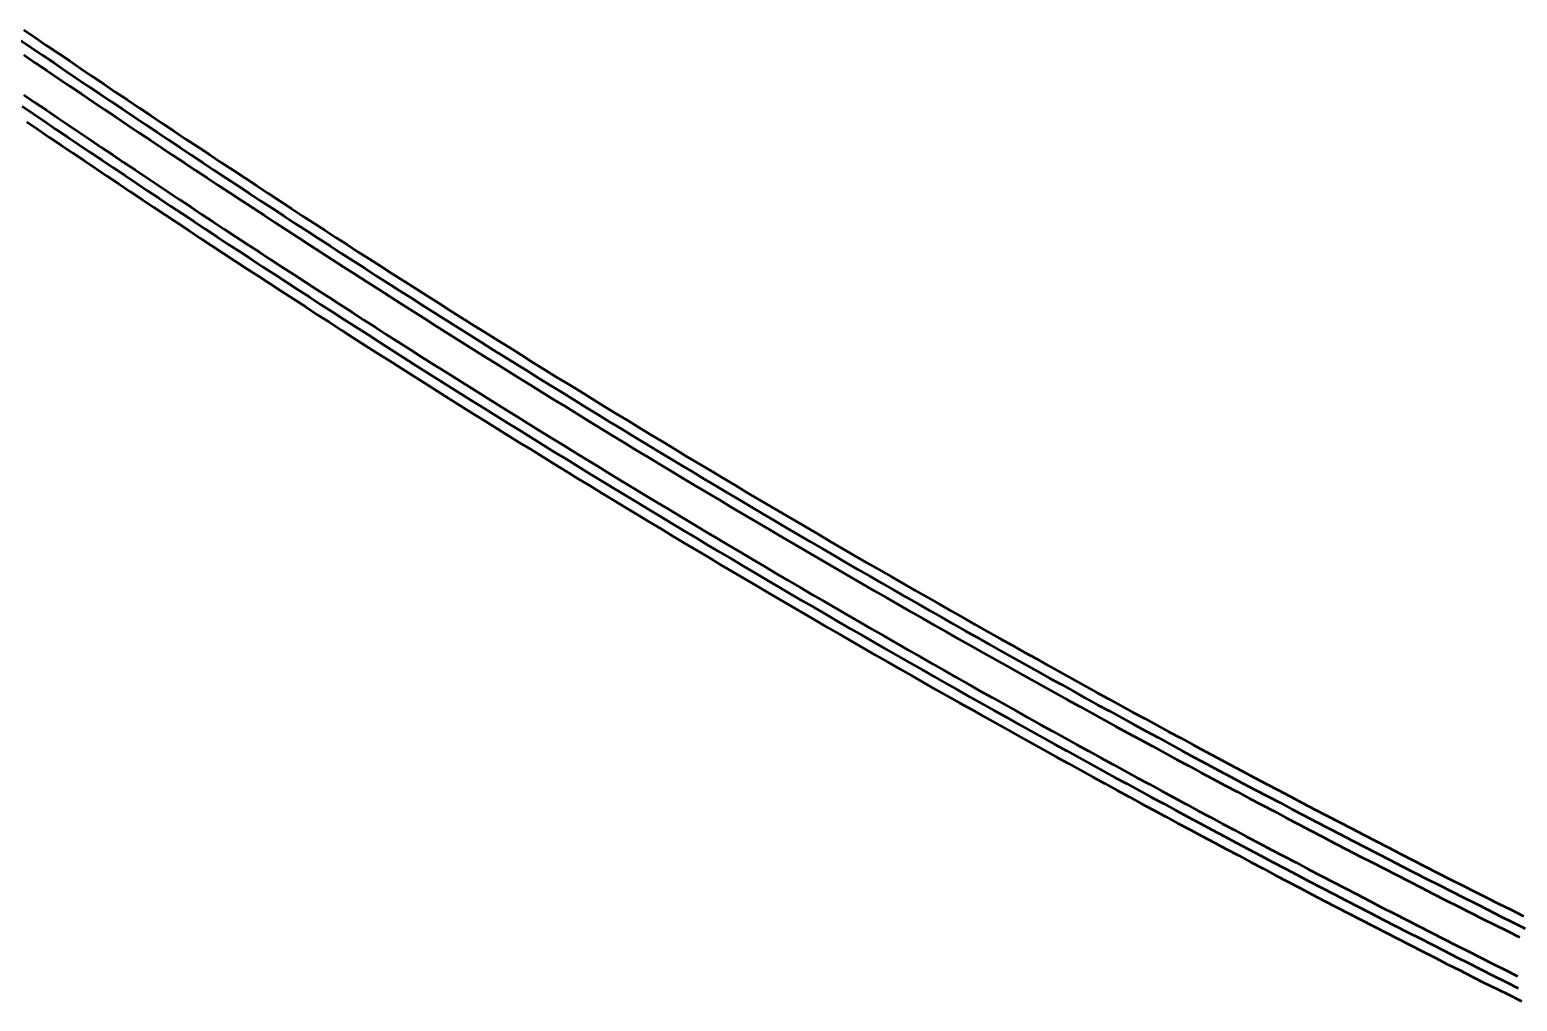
# Model space of a CAD drawing. Header units: millimetres. Extents: x 2688706 to 2690835, y 1254387 to 1255241.
# Drawn here: x 2689029.4 to 2689137.1, y 1254980.1 to 1255050.4 of the extents above; entities that cross this region are included whole.
import ezdxf

# ---------------------------------------------------------------- set-up
doc = ezdxf.new("R2010")
doc.units = ezdxf.units.MM
doc.layers.add('BS-TR-B-Gleisstrang-LinieGeometrie', color=7, linetype='Continuous')
doc.layers.add('BS-TR-N-Gleisstrang-LinieGeometrie', color=7, linetype='Continuous')

msp = doc.modelspace()

# ---------------------------------------------------------------- linework, layer by layer
at = {"layer": 'BS-TR-B-Gleisstrang-LinieGeometrie', "lineweight": 50}
for points in [[(2689028.71, 1255049.66, 452.33), (2689029.54, 1255049.1, 452.34), (2689030.36, 1255048.54, 452.35), (2689031.19, 1255047.98, 452.35), (2689032.02, 1255047.42, 452.36), (2689032.84, 1255046.87, 452.37), (2689033.67, 1255046.31, 452.37), (2689034.5, 1255045.75, 452.38), (2689035.33, 1255045.19, 452.39), (2689036.16, 1255044.64, 452.4), (2689036.99, 1255044.08, 452.4), (2689037.82, 1255043.53, 452.41), (2689038.65, 1255042.97, 452.42), (2689039.48, 1255042.42, 452.42), (2689040.31, 1255041.87, 452.43), (2689041.14, 1255041.31, 452.44), (2689041.98, 1255040.76, 452.45), (2689042.81, 1255040.21, 452.45), (2689043.64, 1255039.66, 452.46), (2689044.48, 1255039.11, 452.47), (2689045.31, 1255038.57, 452.47), (2689046.14, 1255038.02, 452.48), (2689046.98, 1255037.47, 452.49), (2689047.82, 1255036.93, 452.5), (2689048.65, 1255036.38, 452.5), (2689049.49, 1255035.84, 452.51), (2689050.33, 1255035.29, 452.52), (2689051.17, 1255034.75, 452.52), (2689052, 1255034.21, 452.53), (2689052.84, 1255033.67, 452.54), (2689053.68, 1255033.13, 452.54), (2689054.52, 1255032.59, 452.55), (2689055.36, 1255032.05, 452.56), (2689056.21, 1255031.51, 452.57), (2689057.05, 1255030.98, 452.57), (2689057.89, 1255030.44, 452.58), (2689057.89, 1255030.44, 452.58), (2689058.73, 1255029.91, 452.59), (2689059.57, 1255029.38, 452.59), (2689060.41, 1255028.85, 452.6), (2689061.26, 1255028.32, 452.61), (2689062.1, 1255027.79, 452.62), (2689062.94, 1255027.26, 452.62), (2689063.79, 1255026.73, 452.63), (2689064.63, 1255026.21, 452.64), (2689065.48, 1255025.68, 452.64), (2689066.32, 1255025.16, 452.65), (2689067.17, 1255024.63, 452.66), (2689068.02, 1255024.11, 452.67), (2689068.87, 1255023.59, 452.67), (2689069.71, 1255023.07, 452.68), (2689070.56, 1255022.55, 452.69), (2689071.41, 1255022.03, 452.69), (2689072.26, 1255021.51, 452.7), (2689073.11, 1255020.99, 452.71), (2689073.97, 1255020.48, 452.71), (2689074.82, 1255019.96, 452.72), (2689075.67, 1255019.45, 452.73), (2689076.52, 1255018.93, 452.74), (2689077.38, 1255018.42, 452.74), (2689078.23, 1255017.91, 452.75), (2689079.09, 1255017.4, 452.76), (2689079.94, 1255016.89, 452.76), (2689080.8, 1255016.38, 452.77), (2689081.65, 1255015.87, 452.78), (2689082.51, 1255015.37, 452.79), (2689083.37, 1255014.86, 452.79), (2689084.22, 1255014.36, 452.8), (2689085.08, 1255013.85, 452.81), (2689085.94, 1255013.35, 452.81), (2689086.8, 1255012.85, 452.82), (2689087.66, 1255012.35, 452.83), (2689088.52, 1255011.85, 452.83), (2689089.38, 1255011.35, 452.84), (2689090.25, 1255010.85, 452.85), (2689091.11, 1255010.35, 452.86), (2689091.97, 1255009.86, 452.86), (2689092.84, 1255009.36, 452.87), (2689093.7, 1255008.87, 452.88), (2689094.56, 1255008.37, 452.88), (2689095.43, 1255007.88, 452.89), (2689096.3, 1255007.39, 452.9), (2689097.16, 1255006.9, 452.91), (2689098.03, 1255006.41, 452.91), (2689098.9, 1255005.92, 452.92), (2689099.76, 1255005.44, 452.93), (2689100.63, 1255004.95, 452.93), (2689100.63, 1255004.95, 452.93), (2689101.5, 1255004.46, 452.94), (2689102.37, 1255003.98, 452.95), (2689103.25, 1255003.49, 452.95), (2689104.12, 1255003.01, 452.96), (2689104.99, 1255002.53, 452.97), (2689105.87, 1255002.04, 452.98), (2689106.74, 1255001.56, 452.98), (2689107.61, 1255001.08, 452.99), (2689108.49, 1255000.61, 453), (2689109.37, 1255000.13, 453), (2689110.24, 1254999.65, 453.01), (2689111.12, 1254999.18, 453.02), (2689112, 1254998.7, 453.03), (2689112.87, 1254998.23, 453.03), (2689113.75, 1254997.75, 453.04), (2689114.63, 1254997.28, 453.05), (2689115.51, 1254996.81, 453.05), (2689116.39, 1254996.34, 453.06), (2689117.27, 1254995.87, 453.07), (2689118.15, 1254995.41, 453.08), (2689119.04, 1254994.94, 453.08), (2689119.92, 1254994.48, 453.09), (2689120.8, 1254994.01, 453.1), (2689121.68, 1254993.55, 453.1), (2689122.57, 1254993.09, 453.11), (2689123.45, 1254992.62, 453.12), (2689124.34, 1254992.16, 453.12), (2689125.22, 1254991.7, 453.13), (2689126.11, 1254991.25, 453.14), (2689127, 1254990.79, 453.14), (2689127.88, 1254990.33, 453.15), (2689128.77, 1254989.88, 453.16), (2689129.66, 1254989.42, 453.16), (2689130.55, 1254988.97, 453.17), (2689131.44, 1254988.52, 453.17), (2689132.33, 1254988.07, 453.18), (2689133.22, 1254987.62, 453.19), (2689134.11, 1254987.17, 453.19), (2689135, 1254986.72, 453.2), (2689135.89, 1254986.27, 453.2), (2689136.78, 1254985.83, 453.21), (2689137.68, 1254985.38, 453.22)], [(2689028.87, 1255044.86, 452.56), (2689029.7, 1255044.3, 452.57), (2689030.52, 1255043.74, 452.58), (2689031.35, 1255043.18, 452.59), (2689032.18, 1255042.62, 452.6), (2689033.01, 1255042.06, 452.61), (2689033.84, 1255041.5, 452.63), (2689034.67, 1255040.94, 452.64), (2689035.5, 1255040.39, 452.65), (2689036.33, 1255039.83, 452.66), (2689037.16, 1255039.28, 452.67), (2689038, 1255038.72, 452.68), (2689038.83, 1255038.17, 452.69), (2689039.66, 1255037.61, 452.7), (2689040.49, 1255037.06, 452.71), (2689041.33, 1255036.51, 452.72), (2689042.16, 1255035.96, 452.73), (2689043, 1255035.41, 452.74), (2689043.83, 1255034.86, 452.75), (2689044.67, 1255034.31, 452.76), (2689045.51, 1255033.76, 452.77), (2689046.34, 1255033.21, 452.78), (2689047.18, 1255032.67, 452.79), (2689048.02, 1255032.12, 452.8), (2689048.86, 1255031.58, 452.81), (2689049.7, 1255031.03, 452.82), (2689050.53, 1255030.49, 452.83), (2689051.38, 1255029.95, 452.84), (2689052.22, 1255029.41, 452.85), (2689053.06, 1255028.87, 452.85), (2689053.9, 1255028.33, 452.86), (2689054.74, 1255027.79, 452.87), (2689055.58, 1255027.25, 452.88), (2689056.43, 1255026.71, 452.89), (2689056.43, 1255026.71, 452.89), (2689057.27, 1255026.18, 452.9), (2689058.11, 1255025.64, 452.91), (2689058.96, 1255025.11, 452.92), (2689059.8, 1255024.58, 452.93), (2689060.65, 1255024.05, 452.93), (2689061.49, 1255023.52, 452.94), (2689062.34, 1255022.99, 452.95), (2689063.19, 1255022.46, 452.96), (2689064.03, 1255021.93, 452.97), (2689064.88, 1255021.41, 452.97), (2689065.73, 1255020.88, 452.98), (2689066.58, 1255020.36, 452.99), (2689067.43, 1255019.83, 453), (2689068.28, 1255019.31, 453), (2689069.13, 1255018.79, 453.01), (2689069.98, 1255018.27, 453.02), (2689070.83, 1255017.75, 453.03), (2689071.68, 1255017.23, 453.03), (2689072.54, 1255016.71, 453.04), (2689073.39, 1255016.2, 453.05), (2689074.25, 1255015.68, 453.05), (2689075.1, 1255015.17, 453.06), (2689075.96, 1255014.65, 453.07), (2689076.81, 1255014.14, 453.07), (2689077.67, 1255013.63, 453.08), (2689078.52, 1255013.11, 453.09), (2689079.38, 1255012.6, 453.09), (2689080.24, 1255012.1, 453.1), (2689081.1, 1255011.59, 453.11), (2689081.96, 1255011.08, 453.11), (2689082.82, 1255010.57, 453.12), (2689083.68, 1255010.07, 453.13), (2689084.54, 1255009.56, 453.13), (2689085.4, 1255009.06, 453.14), (2689086.26, 1255008.56, 453.14), (2689087.13, 1255008.06, 453.15), (2689087.99, 1255007.55, 453.16), (2689088.85, 1255007.05, 453.16), (2689089.72, 1255006.56, 453.17), (2689090.58, 1255006.06, 453.18), (2689091.45, 1255005.56, 453.18), (2689092.31, 1255005.07, 453.19), (2689093.18, 1255004.57, 453.2), (2689094.05, 1255004.08, 453.2), (2689094.92, 1255003.58, 453.21), (2689095.78, 1255003.09, 453.21), (2689096.65, 1255002.6, 453.22), (2689097.52, 1255002.11, 453.23), (2689098.39, 1255001.62, 453.23), (2689099.26, 1255001.13, 453.24), (2689100.13, 1255000.65, 453.25), (2689101, 1255000.16, 453.25), (2689101.88, 1254999.67, 453.26), (2689102.75, 1254999.19, 453.27), (2689103.62, 1254998.71, 453.27), (2689104.5, 1254998.22, 453.28), (2689105.37, 1254997.74, 453.28), (2689106.24, 1254997.26, 453.29), (2689107.12, 1254996.78, 453.3), (2689107.99, 1254996.3, 453.3), (2689108.87, 1254995.83, 453.31), (2689109.75, 1254995.35, 453.32), (2689110.62, 1254994.87, 453.32), (2689111.5, 1254994.4, 453.33), (2689112.38, 1254993.93, 453.34), (2689113.26, 1254993.45, 453.34), (2689114.14, 1254992.98, 453.35), (2689115.02, 1254992.51, 453.35), (2689115.9, 1254992.04, 453.36), (2689116.78, 1254991.57, 453.37), (2689117.66, 1254991.1, 453.37), (2689118.54, 1254990.64, 453.38), (2689119.43, 1254990.17, 453.39), (2689120.31, 1254989.71, 453.39), (2689121.19, 1254989.24, 453.4), (2689122.08, 1254988.78, 453.41), (2689122.96, 1254988.32, 453.41), (2689123.85, 1254987.86, 453.42), (2689124.73, 1254987.4, 453.43), (2689125.62, 1254986.94, 453.43), (2689126.51, 1254986.48, 453.44), (2689127.39, 1254986.02, 453.45), (2689128.28, 1254985.57, 453.45), (2689129.17, 1254985.11, 453.46), (2689130.06, 1254984.66, 453.47), (2689130.95, 1254984.21, 453.48), (2689131.84, 1254983.75, 453.48), (2689132.73, 1254983.3, 453.49), (2689133.62, 1254982.85, 453.5), (2689134.51, 1254982.4, 453.5), (2689135.4, 1254981.95, 453.51), (2689136.29, 1254981.51, 453.52), (2689137.18, 1254981.06, 453.53)]]:
    msp.add_polyline3d(points, dxfattribs=at)
at = {"layer": 'BS-TR-N-Gleisstrang-LinieGeometrie', "color": 1, "lineweight": 50, "true_color": 0xff0000}
for points in [[(2689028.99, 1255050.38, 452.29), (2689029.82, 1255049.82, 452.3), (2689030.65, 1255049.25, 452.31), (2689031.48, 1255048.69, 452.31), (2689032.32, 1255048.13, 452.32), (2689033.15, 1255047.56, 452.33), (2689033.98, 1255047, 452.33), (2689034.82, 1255046.44, 452.34), (2689035.65, 1255045.88, 452.35), (2689035.65, 1255045.88, 452.35), (2689036.5, 1255045.31, 452.35), (2689037.35, 1255044.74, 452.36), (2689038.19, 1255044.17, 452.37), (2689039.04, 1255043.61, 452.37), (2689039.89, 1255043.04, 452.38), (2689040.74, 1255042.48, 452.39), (2689041.59, 1255041.91, 452.39), (2689042.44, 1255041.35, 452.4), (2689043.29, 1255040.79, 452.41), (2689044.15, 1255040.23, 452.41), (2689045, 1255039.67, 452.42), (2689045.85, 1255039.11, 452.43), (2689046.71, 1255038.55, 452.43), (2689047.56, 1255037.99, 452.44), (2689048.41, 1255037.43, 452.45), (2689048.41, 1255037.43, 452.45), (2689049.21, 1255036.91, 452.45), (2689050, 1255036.39, 452.46), (2689050.8, 1255035.88, 452.47), (2689051.6, 1255035.36, 452.47), (2689052.4, 1255034.85, 452.48), (2689053.19, 1255034.33, 452.48), (2689053.99, 1255033.82, 452.49), (2689054.79, 1255033.31, 452.5), (2689054.79, 1255033.31, 452.5), (2689055.64, 1255032.76, 452.5), (2689056.49, 1255032.22, 452.51), (2689057.34, 1255031.68, 452.52), (2689058.19, 1255031.14, 452.52), (2689059.04, 1255030.6, 452.53), (2689059.89, 1255030.06, 452.54), (2689060.74, 1255029.53, 452.54), (2689061.59, 1255028.99, 452.55), (2689062.44, 1255028.46, 452.56), (2689063.3, 1255027.92, 452.57), (2689064.15, 1255027.39, 452.57), (2689065, 1255026.86, 452.58), (2689065.86, 1255026.32, 452.59), (2689066.72, 1255025.79, 452.59), (2689067.57, 1255025.26, 452.6), (2689068.43, 1255024.74, 452.61), (2689069.29, 1255024.21, 452.62), (2689070.14, 1255023.68, 452.62), (2689071, 1255023.16, 452.63), (2689071.86, 1255022.63, 452.64), (2689072.72, 1255022.11, 452.64), (2689073.58, 1255021.58, 452.65), (2689074.44, 1255021.06, 452.66), (2689075.3, 1255020.54, 452.67), (2689076.17, 1255020.02, 452.67), (2689077.03, 1255019.5, 452.68), (2689077.89, 1255018.98, 452.69), (2689078.76, 1255018.47, 452.69), (2689079.62, 1255017.95, 452.7), (2689080.49, 1255017.44, 452.71), (2689081.35, 1255016.92, 452.72), (2689082.22, 1255016.41, 452.72), (2689083.08, 1255015.9, 452.73), (2689083.95, 1255015.39, 452.74), (2689084.82, 1255014.88, 452.74), (2689085.69, 1255014.37, 452.75), (2689086.56, 1255013.86, 452.76), (2689087.43, 1255013.35, 452.77), (2689088.3, 1255012.84, 452.77), (2689089.17, 1255012.34, 452.78), (2689090.04, 1255011.83, 452.79), (2689090.91, 1255011.33, 452.79), (2689091.78, 1255010.83, 452.8), (2689092.66, 1255010.33, 452.81), (2689093.53, 1255009.83, 452.81), (2689094.4, 1255009.33, 452.82), (2689095.28, 1255008.83, 452.83), (2689096.15, 1255008.33, 452.84), (2689097.03, 1255007.84, 452.84), (2689097.9, 1255007.34, 452.85), (2689098.78, 1255006.84, 452.86), (2689099.66, 1255006.35, 452.86), (2689100.54, 1255005.86, 452.87), (2689100.54, 1255005.86, 452.87), (2689101.41, 1255005.37, 452.88), (2689102.28, 1255004.89, 452.88), (2689103.15, 1255004.4, 452.89), (2689104.02, 1255003.92, 452.9), (2689104.9, 1255003.43, 452.91), (2689105.77, 1255002.95, 452.91), (2689106.64, 1255002.47, 452.92), (2689107.52, 1255001.99, 452.93), (2689108.39, 1255001.51, 452.93), (2689109.27, 1255001.03, 452.94), (2689110.15, 1255000.55, 452.95), (2689111.02, 1255000.08, 452.95), (2689111.9, 1254999.6, 452.96), (2689112.78, 1254999.13, 452.97), (2689113.66, 1254998.65, 452.98), (2689114.54, 1254998.18, 452.98), (2689115.42, 1254997.71, 452.99), (2689116.3, 1254997.24, 453), (2689117.18, 1254996.77, 453), (2689118.06, 1254996.3, 453.01), (2689118.94, 1254995.84, 453.02), (2689119.82, 1254995.37, 453.03), (2689120.71, 1254994.91, 453.03), (2689121.59, 1254994.44, 453.04), (2689122.47, 1254993.98, 453.05), (2689123.36, 1254993.52, 453.05), (2689124.24, 1254993.06, 453.06), (2689125.13, 1254992.6, 453.07), (2689126.01, 1254992.14, 453.08), (2689126.9, 1254991.68, 453.08), (2689127.79, 1254991.22, 453.09), (2689128.67, 1254990.77, 453.09), (2689129.56, 1254990.31, 453.1), (2689130.45, 1254989.86, 453.11), (2689131.34, 1254989.4, 453.11), (2689132.23, 1254988.95, 453.12), (2689133.12, 1254988.5, 453.12), (2689134.01, 1254988.05, 453.13), (2689134.9, 1254987.6, 453.13), (2689135.79, 1254987.16, 453.14), (2689136.69, 1254986.71, 453.15), (2689137.58, 1254986.26, 453.15)], [(2689029, 1255048.56, 452.37), (2689029.83, 1255048, 452.38), (2689030.67, 1255047.43, 452.39), (2689031.51, 1255046.87, 452.4), (2689032.34, 1255046.3, 452.41), (2689033.18, 1255045.74, 452.41), (2689034.02, 1255045.17, 452.42), (2689034.85, 1255044.61, 452.43), (2689035.69, 1255044.05, 452.44), (2689036.53, 1255043.49, 452.44), (2689036.53, 1255043.49, 452.44), (2689037.35, 1255042.94, 452.45), (2689038.17, 1255042.39, 452.46), (2689038.99, 1255041.85, 452.47), (2689039.81, 1255041.3, 452.48), (2689040.63, 1255040.76, 452.48), (2689041.45, 1255040.21, 452.49), (2689042.28, 1255039.67, 452.5), (2689043.1, 1255039.12, 452.51), (2689043.92, 1255038.58, 452.51), (2689044.75, 1255038.04, 452.52), (2689045.57, 1255037.5, 452.53), (2689046.39, 1255036.96, 452.54), (2689047.22, 1255036.42, 452.54), (2689048.05, 1255035.88, 452.55), (2689048.87, 1255035.35, 452.56), (2689049.7, 1255034.81, 452.57), (2689049.7, 1255034.81, 452.57), (2689050.53, 1255034.27, 452.57), (2689051.35, 1255033.74, 452.58), (2689052.18, 1255033.2, 452.59), (2689053.01, 1255032.67, 452.6), (2689053.84, 1255032.14, 452.6), (2689054.67, 1255031.61, 452.61), (2689055.5, 1255031.08, 452.62), (2689056.33, 1255030.55, 452.63), (2689057.17, 1255030.02, 452.63), (2689058, 1255029.49, 452.64), (2689058, 1255029.49, 452.64), (2689058.85, 1255028.95, 452.65), (2689059.69, 1255028.42, 452.66), (2689060.54, 1255027.88, 452.66), (2689061.39, 1255027.35, 452.67), (2689062.24, 1255026.82, 452.68), (2689063.09, 1255026.28, 452.68), (2689063.94, 1255025.75, 452.69), (2689064.79, 1255025.22, 452.7), (2689065.65, 1255024.7, 452.71), (2689066.5, 1255024.17, 452.71), (2689067.35, 1255023.64, 452.72), (2689068.21, 1255023.12, 452.73), (2689069.06, 1255022.59, 452.73), (2689069.91, 1255022.07, 452.74), (2689070.77, 1255021.54, 452.75), (2689071.63, 1255021.02, 452.76), (2689072.48, 1255020.5, 452.76), (2689073.34, 1255019.98, 452.77), (2689074.2, 1255019.46, 452.78), (2689075.06, 1255018.94, 452.78), (2689075.92, 1255018.43, 452.79), (2689076.77, 1255017.91, 452.8), (2689077.63, 1255017.4, 452.8), (2689078.5, 1255016.88, 452.81), (2689079.36, 1255016.37, 452.82), (2689080.22, 1255015.86, 452.83), (2689081.08, 1255015.34, 452.83), (2689081.94, 1255014.83, 452.84), (2689082.81, 1255014.32, 452.85), (2689083.67, 1255013.82, 452.85), (2689084.54, 1255013.31, 452.86), (2689085.4, 1255012.8, 452.87), (2689086.27, 1255012.3, 452.88), (2689087.13, 1255011.79, 452.88), (2689088, 1255011.29, 452.89), (2689088.87, 1255010.78, 452.9), (2689089.74, 1255010.28, 452.9), (2689090.6, 1255009.78, 452.91), (2689091.47, 1255009.28, 452.92), (2689092.34, 1255008.78, 452.93), (2689093.21, 1255008.28, 452.93), (2689094.08, 1255007.79, 452.94), (2689094.96, 1255007.29, 452.95), (2689095.83, 1255006.8, 452.96), (2689096.7, 1255006.3, 452.96), (2689097.57, 1255005.81, 452.97), (2689098.45, 1255005.32, 452.98), (2689099.32, 1255004.83, 452.99), (2689100.2, 1255004.34, 452.99), (2689100.2, 1255004.34, 452.99), (2689101.07, 1255003.85, 453), (2689101.94, 1255003.36, 453.01), (2689102.81, 1255002.88, 453.01), (2689103.69, 1255002.39, 453.02), (2689104.56, 1255001.91, 453.03), (2689105.44, 1255001.43, 453.04), (2689106.31, 1255000.95, 453.04), (2689107.19, 1255000.47, 453.05), (2689108.06, 1254999.99, 453.06), (2689108.94, 1254999.51, 453.06), (2689109.82, 1254999.03, 453.07), (2689110.7, 1254998.55, 453.08), (2689111.57, 1254998.08, 453.09), (2689112.45, 1254997.6, 453.09), (2689113.33, 1254997.13, 453.1), (2689114.21, 1254996.66, 453.11), (2689115.09, 1254996.19, 453.11), (2689115.98, 1254995.72, 453.12), (2689116.86, 1254995.25, 453.13), (2689117.74, 1254994.78, 453.13), (2689118.62, 1254994.31, 453.14), (2689119.51, 1254993.85, 453.15), (2689120.39, 1254993.38, 453.16), (2689121.27, 1254992.92, 453.16), (2689122.16, 1254992.46, 453.17), (2689123.04, 1254991.99, 453.18), (2689123.93, 1254991.53, 453.18), (2689124.82, 1254991.07, 453.19), (2689125.7, 1254990.61, 453.2), (2689126.59, 1254990.16, 453.2), (2689127.48, 1254989.7, 453.21), (2689128.37, 1254989.24, 453.22), (2689129.26, 1254988.79, 453.22), (2689130.15, 1254988.33, 453.23), (2689131.04, 1254987.88, 453.23), (2689131.93, 1254987.43, 453.24), (2689132.82, 1254986.98, 453.25), (2689133.71, 1254986.53, 453.25), (2689134.61, 1254986.08, 453.26), (2689135.5, 1254985.63, 453.26), (2689136.39, 1254985.19, 453.27), (2689137.29, 1254984.74, 453.27)], [(2689029, 1255045.68, 452.52), (2689029.8, 1255045.13, 452.53), (2689030.61, 1255044.59, 452.54), (2689031.41, 1255044.04, 452.55), (2689032.22, 1255043.5, 452.56), (2689033.02, 1255042.95, 452.57), (2689033.02, 1255042.95, 452.57), (2689033.83, 1255042.41, 452.58), (2689034.63, 1255041.87, 452.59), (2689035.44, 1255041.33, 452.6), (2689036.24, 1255040.79, 452.61), (2689037.05, 1255040.25, 452.62), (2689037.85, 1255039.72, 452.63), (2689038.66, 1255039.18, 452.63), (2689039.47, 1255038.64, 452.64), (2689040.27, 1255038.1, 452.65), (2689041.08, 1255037.57, 452.66), (2689041.89, 1255037.03, 452.67), (2689042.7, 1255036.5, 452.68), (2689043.51, 1255035.97, 452.69), (2689043.51, 1255035.97, 452.69), (2689044.35, 1255035.41, 452.7), (2689045.19, 1255034.86, 452.71), (2689046.03, 1255034.31, 452.72), (2689046.87, 1255033.77, 452.73), (2689047.71, 1255033.22, 452.74), (2689048.55, 1255032.67, 452.75), (2689049.39, 1255032.12, 452.76), (2689050.23, 1255031.58, 452.77), (2689051.07, 1255031.03, 452.77), (2689051.92, 1255030.49, 452.78), (2689052.76, 1255029.95, 452.79), (2689052.76, 1255029.95, 452.79), (2689053.6, 1255029.4, 452.8), (2689054.45, 1255028.86, 452.81), (2689055.29, 1255028.32, 452.82), (2689056.13, 1255027.79, 452.83), (2689056.98, 1255027.25, 452.84), (2689057.82, 1255026.71, 452.85), (2689058.67, 1255026.18, 452.85), (2689059.52, 1255025.64, 452.86), (2689060.37, 1255025.11, 452.87), (2689061.21, 1255024.58, 452.88), (2689062.06, 1255024.04, 452.89), (2689062.91, 1255023.51, 452.9), (2689063.76, 1255022.98, 452.9), (2689064.61, 1255022.46, 452.91), (2689065.46, 1255021.93, 452.92), (2689066.31, 1255021.4, 452.93), (2689067.17, 1255020.87, 452.93), (2689068.02, 1255020.35, 452.94), (2689068.87, 1255019.82, 452.95), (2689069.73, 1255019.3, 452.96), (2689070.58, 1255018.78, 452.96), (2689071.43, 1255018.26, 452.97), (2689072.29, 1255017.74, 452.98), (2689073.15, 1255017.22, 452.99), (2689074, 1255016.7, 452.99), (2689074.86, 1255016.18, 453), (2689075.72, 1255015.67, 453.01), (2689076.58, 1255015.15, 453.01), (2689077.44, 1255014.64, 453.02), (2689078.3, 1255014.12, 453.03), (2689079.16, 1255013.61, 453.03), (2689080.02, 1255013.1, 453.04), (2689080.88, 1255012.59, 453.04), (2689081.74, 1255012.08, 453.05), (2689082.6, 1255011.57, 453.06), (2689083.47, 1255011.06, 453.06), (2689084.33, 1255010.55, 453.07), (2689085.19, 1255010.05, 453.08), (2689086.06, 1255009.54, 453.08), (2689086.92, 1255009.04, 453.09), (2689087.79, 1255008.54, 453.1), (2689088.66, 1255008.03, 453.1), (2689089.52, 1255007.53, 453.11), (2689090.39, 1255007.03, 453.11), (2689091.26, 1255006.53, 453.12), (2689092.13, 1255006.03, 453.13), (2689093, 1255005.54, 453.13), (2689093.87, 1255005.04, 453.14), (2689094.74, 1255004.55, 453.15), (2689095.61, 1255004.05, 453.15), (2689096.48, 1255003.56, 453.16), (2689097.35, 1255003.07, 453.16), (2689098.22, 1255002.57, 453.17), (2689099.1, 1255002.08, 453.18), (2689099.97, 1255001.59, 453.18), (2689100.84, 1255001.11, 453.19), (2689101.72, 1255000.62, 453.2), (2689102.59, 1255000.13, 453.2), (2689103.47, 1254999.65, 453.21), (2689104.35, 1254999.16, 453.21), (2689105.22, 1254998.68, 453.22), (2689106.1, 1254998.19, 453.23), (2689106.98, 1254997.71, 453.23), (2689107.86, 1254997.23, 453.24), (2689108.73, 1254996.75, 453.25), (2689109.61, 1254996.27, 453.25), (2689110.49, 1254995.8, 453.26), (2689111.37, 1254995.32, 453.26), (2689112.26, 1254994.84, 453.27), (2689113.14, 1254994.37, 453.28), (2689114.02, 1254993.89, 453.28), (2689114.9, 1254993.42, 453.29), (2689115.79, 1254992.95, 453.3), (2689116.67, 1254992.48, 453.3), (2689117.55, 1254992.01, 453.31), (2689118.44, 1254991.54, 453.32), (2689119.32, 1254991.07, 453.32), (2689120.21, 1254990.6, 453.33), (2689121.1, 1254990.14, 453.34), (2689121.98, 1254989.67, 453.34), (2689122.87, 1254989.21, 453.35), (2689123.76, 1254988.75, 453.36), (2689124.65, 1254988.28, 453.36), (2689125.54, 1254987.82, 453.37), (2689126.42, 1254987.36, 453.38), (2689127.31, 1254986.9, 453.38), (2689128.21, 1254986.45, 453.39), (2689129.1, 1254985.99, 453.4), (2689129.99, 1254985.53, 453.41), (2689130.88, 1254985.08, 453.41), (2689131.77, 1254984.62, 453.42), (2689132.67, 1254984.17, 453.43), (2689133.56, 1254983.72, 453.43), (2689134.45, 1254983.27, 453.44), (2689135.35, 1254982.82, 453.45), (2689136.24, 1254982.37, 453.46), (2689137.14, 1254981.92, 453.46)], [(2689029.21, 1255043.72, 452.61), (2689030.04, 1255043.16, 452.62), (2689030.87, 1255042.6, 452.63), (2689031.7, 1255042.04, 452.64), (2689032.53, 1255041.48, 452.65), (2689033.37, 1255040.92, 452.67), (2689034.2, 1255040.36, 452.68), (2689034.2, 1255040.36, 452.68), (2689035.04, 1255039.8, 452.69), (2689035.88, 1255039.23, 452.7), (2689036.72, 1255038.67, 452.71), (2689037.56, 1255038.11, 452.72), (2689038.4, 1255037.55, 452.73), (2689039.24, 1255036.99, 452.74), (2689040.08, 1255036.43, 452.75), (2689040.93, 1255035.88, 452.76), (2689041.77, 1255035.32, 452.77), (2689042.61, 1255034.76, 452.78), (2689043.46, 1255034.21, 452.8), (2689044.3, 1255033.65, 452.81), (2689045.15, 1255033.1, 452.82), (2689045.99, 1255032.55, 452.83), (2689046.84, 1255032, 452.84), (2689047.69, 1255031.44, 452.85), (2689047.69, 1255031.44, 452.85), (2689048.55, 1255030.89, 452.86), (2689049.41, 1255030.33, 452.87), (2689050.27, 1255029.77, 452.88), (2689051.13, 1255029.22, 452.89), (2689051.99, 1255028.66, 452.9), (2689052.85, 1255028.11, 452.91), (2689053.72, 1255027.55, 452.92), (2689054.58, 1255027, 452.93), (2689055.44, 1255026.45, 452.94), (2689056.31, 1255025.9, 452.95), (2689057.18, 1255025.35, 452.96), (2689058.04, 1255024.81, 452.97), (2689058.91, 1255024.26, 452.98), (2689059.78, 1255023.71, 452.99), (2689059.78, 1255023.71, 452.99), (2689060.62, 1255023.18, 452.99), (2689061.47, 1255022.65, 453), (2689062.32, 1255022.12, 453.01), (2689063.17, 1255021.59, 453.02), (2689064.02, 1255021.06, 453.03), (2689064.87, 1255020.53, 453.03), (2689065.72, 1255020.01, 453.04), (2689066.58, 1255019.48, 453.05), (2689067.43, 1255018.96, 453.06), (2689068.28, 1255018.43, 453.07), (2689069.13, 1255017.91, 453.07), (2689069.99, 1255017.39, 453.08), (2689070.84, 1255016.87, 453.09), (2689071.7, 1255016.35, 453.09), (2689072.55, 1255015.83, 453.1), (2689073.41, 1255015.31, 453.11), (2689074.27, 1255014.79, 453.11), (2689075.13, 1255014.28, 453.12), (2689075.98, 1255013.76, 453.13), (2689076.84, 1255013.25, 453.13), (2689077.7, 1255012.73, 453.14), (2689078.56, 1255012.22, 453.15), (2689079.42, 1255011.71, 453.15), (2689080.28, 1255011.2, 453.16), (2689081.15, 1255010.69, 453.17), (2689082.01, 1255010.18, 453.17), (2689082.87, 1255009.68, 453.18), (2689083.73, 1255009.17, 453.19), (2689084.6, 1255008.66, 453.19), (2689085.46, 1255008.16, 453.2), (2689086.33, 1255007.66, 453.2), (2689087.19, 1255007.15, 453.21), (2689088.06, 1255006.65, 453.22), (2689088.93, 1255006.15, 453.22), (2689089.79, 1255005.65, 453.23), (2689090.66, 1255005.15, 453.24), (2689091.53, 1255004.65, 453.24), (2689092.4, 1255004.16, 453.25), (2689093.27, 1255003.66, 453.26), (2689094.14, 1255003.17, 453.26), (2689095.01, 1255002.67, 453.27), (2689095.88, 1255002.18, 453.28), (2689096.75, 1255001.69, 453.28), (2689097.62, 1255001.2, 453.29), (2689098.5, 1255000.71, 453.3), (2689099.37, 1255000.22, 453.3), (2689100.24, 1254999.73, 453.31), (2689101.12, 1254999.24, 453.32), (2689101.99, 1254998.75, 453.32), (2689102.87, 1254998.27, 453.33), (2689103.74, 1254997.78, 453.34), (2689104.62, 1254997.3, 453.34), (2689105.5, 1254996.82, 453.35), (2689106.37, 1254996.34, 453.35), (2689107.25, 1254995.86, 453.36), (2689108.13, 1254995.38, 453.37), (2689109.01, 1254994.9, 453.37), (2689109.89, 1254994.42, 453.38), (2689110.77, 1254993.95, 453.39), (2689111.65, 1254993.47, 453.39), (2689112.53, 1254993, 453.4), (2689113.41, 1254992.52, 453.41), (2689114.3, 1254992.05, 453.41), (2689115.18, 1254991.58, 453.42), (2689116.06, 1254991.11, 453.43), (2689116.95, 1254990.64, 453.43), (2689117.83, 1254990.17, 453.44), (2689118.72, 1254989.7, 453.44), (2689119.6, 1254989.23, 453.45), (2689120.49, 1254988.77, 453.46), (2689121.38, 1254988.3, 453.46), (2689122.26, 1254987.84, 453.47), (2689123.15, 1254987.38, 453.48), (2689124.04, 1254986.92, 453.48), (2689124.93, 1254986.46, 453.49), (2689125.82, 1254986, 453.5), (2689126.71, 1254985.54, 453.5), (2689127.6, 1254985.08, 453.51), (2689128.49, 1254984.62, 453.52), (2689129.38, 1254984.17, 453.53), (2689130.27, 1254983.71, 453.53), (2689131.16, 1254983.26, 453.54), (2689132.05, 1254982.8, 453.55), (2689132.95, 1254982.35, 453.55), (2689133.84, 1254981.9, 453.56), (2689134.73, 1254981.45, 453.57), (2689135.63, 1254981, 453.58), (2689136.52, 1254980.56, 453.58), (2689137.42, 1254980.11, 453.59)]]:
    msp.add_polyline3d(points, dxfattribs=at)

doc.saveas('drawing.dxf')
